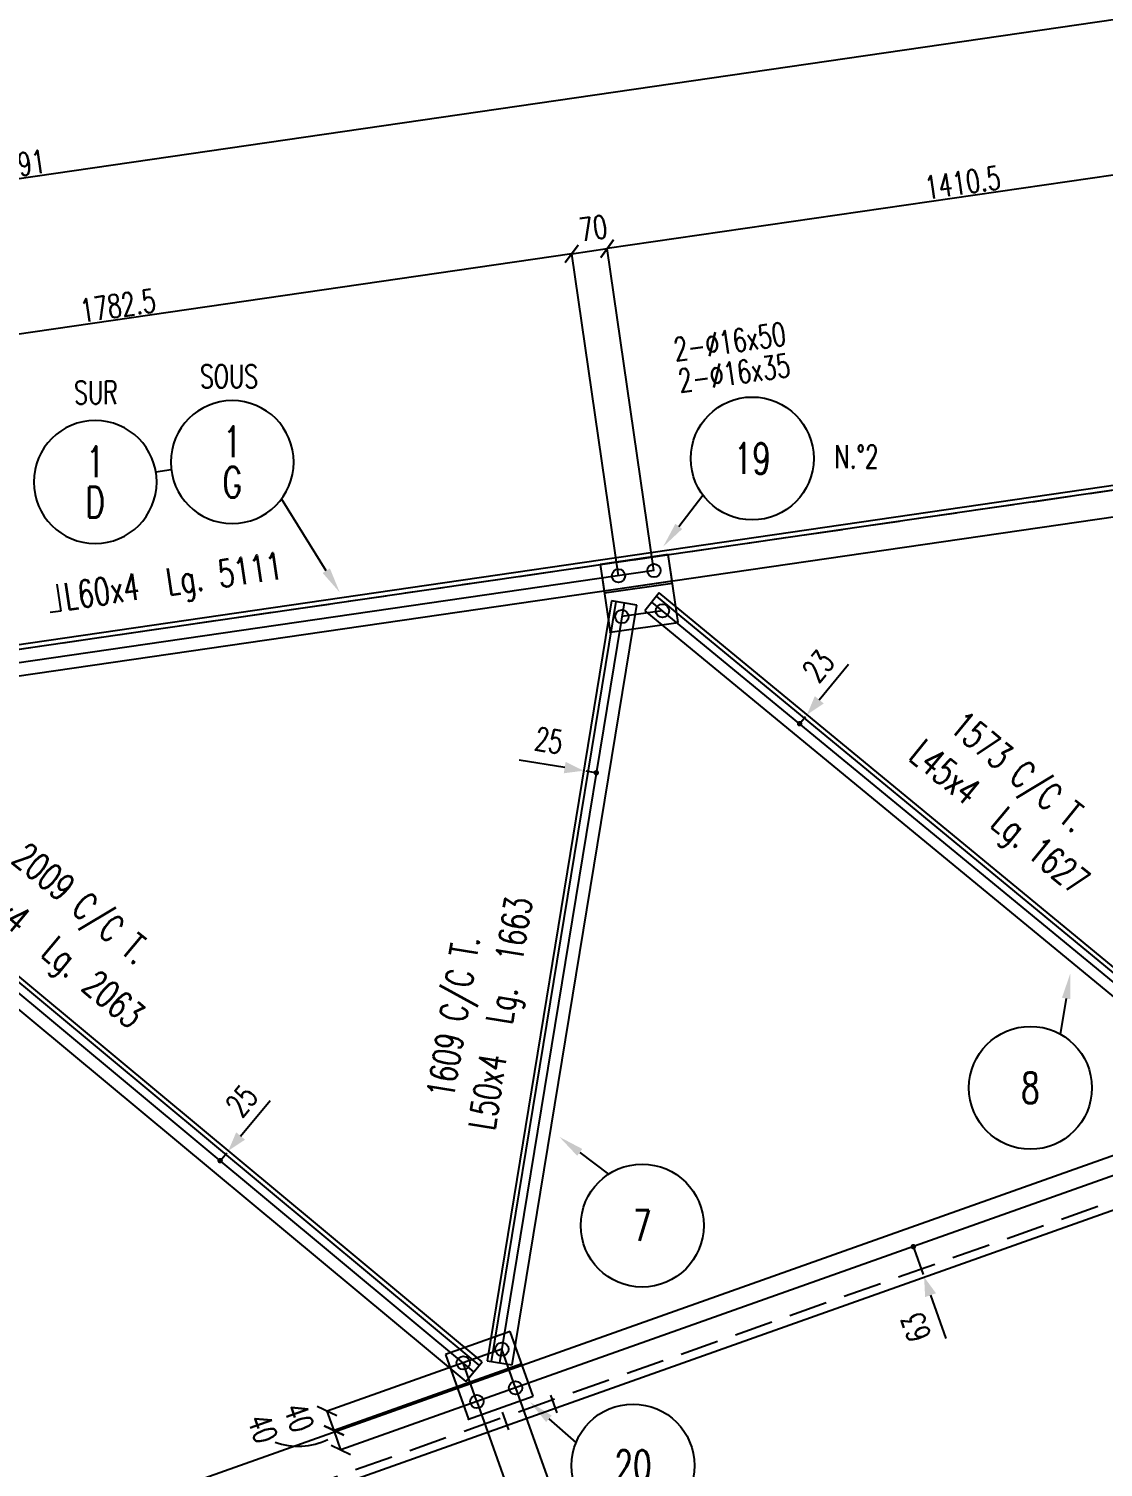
# Model space of a CAD drawing. Header units: feet. Extents: x 261 to 12426, y 75 to 8685.
# Drawn here: x 3639 to 5736, y 3324 to 6132 of the extents above; entities that cross this region are included whole.
import ezdxf
from ezdxf.enums import TextEntityAlignment as Align

# ---------------------------------------------------------------- set-up
doc = ezdxf.new("R2010")
doc.units = ezdxf.units.FT
doc.header["$LTSCALE"] = 150
doc.header["$MEASUREMENT"] = 0
doc.linetypes.add('DASHED', pattern=[0.75, 0.5, -0.25])
doc.layers.get('0').update_dxf_attribs({"linetype": 'CONTINUOUS'})
for name, color, linetype in [('ASSI', 6, 'CONTINUOUS'), ('BOLLINI_1', 7, 'CONTINUOUS'), ('BOLLINI_5', 7, 'CONTINUOUS'), ('FORI', 2, 'CONTINUOUS'), ('LINEA_ANG', 2, 'CONTINUOUS'), ('LINEE_PIASTRE', 2, 'CONTINUOUS'), ('LS', 7, 'CONTINUOUS'), ('PIASTRE', 5, 'CONTINUOUS'), ('QT_MAL', 7, 'CONTINUOUS'), ('QT_MPR', 7, 'CONTINUOUS'), ('TRAT-Y', 7, 'DASHED')]:
    doc.layers.add(name, color=color, linetype=linetype)
doc.styles.add('QUOTE', font='ROMANS8.SHX', dxfattribs={"width": 0.7})
doc.styles.add('RQL', font='ROMANS8.SHX', dxfattribs={"width": 0.7})
doc.styles.add('RS', font='ROMANS8.shx', dxfattribs={"width": 0.7})
doc.styles.get("Standard").update_dxf_attribs({"font": 'ROMANS8.SHX', "width": 0.7})
doc.dimstyles.new('FRECCE1', dxfattribs={"dimtxt": 45, "dimasz": 5, "dimexe": 0, "dimexo": 0, "dimgap": 1, "dimtad": 1, "dimzin": 0, "dimdsep": 46, "dimtxsty": 'RS', "dimblk1": 'QUOTP', "dimblk2": 'QUOTF', "dimsah": 1, "dimcen": 0, "dimclrd": 2, "dimclre": 2, "dimclrt": 7, "dimadec": 0, "dimazin": 0, "dimtfac": 1, "dimtix": 1, "dimtmove": 2, "dimatfit": 3, "dimldrblk": 'QUOTP', "dimfxl": 1, "dimtolj": 1, "dimtzin": 0, "dimarcsym": 0})
doc.dimstyles.new('TRATTO', dxfattribs={"dimscale": 0, "dimtxt": 45, "dimasz": 30, "dimexe": 0, "dimexo": 0.06, "dimgap": 5, "dimtad": 1, "dimzin": 0, "dimdsep": 46, "dimtxsty": 'RS', "dimblk1": 'OBLIQUE', "dimblk2": 'OBLIQUE', "dimsah": 1, "dimcen": 0.09, "dimclrd": 2, "dimclre": 2, "dimclrt": 7, "dimadec": 0, "dimazin": 0, "dimtfac": 1, "dimtix": 1, "dimtmove": 2, "dimatfit": 3, "dimfxl": 1, "dimtolj": 1, "dimtzin": 0, "dimarcsym": 0})

# ---------------------------------------------------------------- blocks, each defined once
blk = doc.blocks.new('MRKR_98')
blk.add_point((0, 0))
at = {"color": 7, "style": 'QUOTE', "width": 0.5, "flags": 1}
for tag, p in [('TI', (3.73, 6.83)), ('DI_S', (3.73, 6.42)), ('D_S', (3.73, 6.02)), ('E_S', (3.73, 5.68)), ('AUX2', (3.71, 4.93)), ('NFORI', (3.72, 5.3)), ('AUX1', (3.73, 4.19)), ('FAM', (3.73, 4.55)), ('COMMESSA', (3.73, 3.85)), ('MD', (3.73, 3.51)), ('MP', (3.73, 3.16)), ('LARGHEZZA', (3.73, 2.82)), ('SPESSORE', (3.73, 2.48)), ('NP', (3.73, 2.14)), ('SV', (3.73, 1.79)), ('PESO', (3.73, 1.45)), ('QUA', (3.73, 1.11)), ('LUN', (3.73, 0.76)), ('PROF', (3.73, 0.42)), ('POS', (3.73, 0.08))]:
    blk.add_attdef(tag, p, '', height=0.2, dxfattribs=at)
at = {"color": 7, "flags": 1}
for tag, p in [('LAV1', (5.26, 6.88)), ('LAV2', (5.26, 6.55)), ('LAV3', (5.26, 6.21)), ('LAV4', (5.26, 5.88)), ('LAV5', (5.26, 5.55)), ('LAV6', (5.26, 5.21)), ('LAV7', (5.26, 4.88)), ('LAV8', (5.26, 4.55)), ('LAV9', (5.26, 4.21)), ('LAV10', (5.26, 3.88))]:
    blk.add_attdef(tag, p, '', height=0.2, dxfattribs=at)
blk = doc.blocks.new('ASSE98')
blk.add_line((0, 0), (1, 0))
at = {"color": 7, "style": 'QUOTE', "width": 0.5, "flags": 1}
for tag, p in [('TI', (1.38308, 6.82731)), ('DI_S', (1.38308, 6.42178)), ('D_S', (1.38308, 6.02092)), ('E_S', (1.38308, 5.68065)), ('NFORI', (1.36454, 5.29792)), ('ALAR', (1.36349, 4.93246)), ('FAM', (1.3775, 4.54645)), ('ALA', (1.38308, 4.19257)), ('DISP2', (1.38308, 3.84971)), ('DISP1', (1.38308, 3.50686)), ('PINZAF', (1.38308, 3.164)), ('PINZAI', (1.38308, 2.82114)), ('TRP', (1.38308, 2.47829)), ('NP', (1.38308, 2.13543)), ('SV', (1.38308, 1.79257)), ('PESO', (1.38308, 1.44971)), ('QUA', (1.38308, 1.10686)), ('LUN', (1.38308, 0.764)), ('PROF', (1.38308, 0.42114)), ('POS', (1.38308, 0.07829))]:
    blk.add_attdef(tag, p, '', height=0.2, dxfattribs=at)
at = {"color": 7, "flags": 1}
for tag, p in [('LAV1', (3.07431, 6.82847)), ('LAV2', (3.07431, 6.49513)), ('LAV3', (3.07431, 6.1618)), ('LAV4', (3.07431, 5.82847)), ('LAV5', (3.07431, 5.49513)), ('LAV6', (3.07431, 5.1618)), ('LAV7', (3.07431, 4.82847)), ('LAV8', (3.07431, 4.49513)), ('LAV9', (3.07431, 4.1618)), ('LAV10', (3.07431, 3.82847))]:
    blk.add_attdef(tag, p, '', height=0.2, dxfattribs=at)
blk = doc.blocks.new('16')
blk.add_circle((0, 0), 1)
blk = doc.blocks.new('QUOTP')
at = {"layer": 'ASSI', "color": 2, "const_width": 1.07}
blk.add_lwpolyline([(-0.53, 0, 1), (0.53, 0, 1)], format="xyb", close=True, dxfattribs=at)
blk = doc.blocks.new('QUOTF')
at = {"layer": 'LS', "color": 2}
blk.add_line((7.5, 0), (25.5, 0), dxfattribs=at)
blk.add_solid([(7.5, 2.25), (0, 0), (7.5, -2.25)], dxfattribs=at)
blk = doc.blocks.new('*D29')
at = {"layer": 'QT_MAL', "color": 2, "lineweight": -2, "transparency": 16777216}
blk.add_line((5367.2, 3750), (5384.9, 3700.1), dxfattribs=at)
at = {"layer": 'QT_MAL', "color": 2, "lineweight": -2, "transparency": 16777216, "xscale": 5, "yscale": 5, "zscale": 5}
for name, p, rotation in [('QUOTP', (5365.5, 3754.7), 109.5351008792326), ('QUOTF', (5386.6, 3695.4), 289.5351008792326)]:
    blk.add_blockref(name, p, dxfattribs=dict(at, rotation=rotation))
at = {"layer": 'QT_MAL', "color": 7, "transparency": 16777216, "insert": (5370.7, 3597.2), "char_height": 45, "attachment_point": 5, "rotation": 109.5351, "style": 'RS'}
blk.add_mtext('\\A1;63', dxfattribs=at)
blk = doc.blocks.new('_OBLIQUE')
at = {"color": 0, "linetype": 'ByBlock'}
blk.add_line((-0.5, -0.5), (0.5, 0.5), dxfattribs=at)
blk = doc.blocks.new('*D57')
at = {"layer": 'QT_MPR', "color": 2, "lineweight": -2, "transparency": 16777216}
for p, q in [((6163.7, 5905.9), (4767.8, 5702.8)), ((6254.3, 5282.5), (6163.7, 5905.9)), ((4859.2, 5074.5), (4767.8, 5702.8))]:
    blk.add_line(p, q, dxfattribs=at)
at = {"layer": 'QT_MPR', "color": 2, "lineweight": -2, "transparency": 16777216, "xscale": 30, "yscale": 30, "zscale": 30}
for p, rotation in [((6163.7, 5905.9), 8.275892827074935), ((4767.8, 5702.8), 188.2758928270749)]:
    blk.add_blockref('_OBLIQUE', p, dxfattribs=dict(at, rotation=rotation))
at = {"layer": 'QT_MPR', "color": 7, "transparency": 16777216, "insert": (5461.8, 5831.6), "char_height": 45, "attachment_point": 5, "rotation": 8.2759, "style": 'RS'}
blk.add_mtext('\\A1;1410.5', dxfattribs=at)
blk = doc.blocks.new('*D58')
at = {"layer": 'QT_MPR', "color": 2, "lineweight": -2, "transparency": 16777216}
for p, q in [((4698.6, 5692.8), (2934.5, 5436.2)), ((4790, 5064.4), (4698.6, 5692.8)), ((3025.9, 4807.8), (2934.5, 5436.2))]:
    blk.add_line(p, q, dxfattribs=at)
at = {"layer": 'QT_MPR', "color": 2, "lineweight": -2, "transparency": 16777216, "xscale": 30, "yscale": 30, "zscale": 30}
for p, rotation in [((4698.6, 5692.8), 8.275892827074935), ((2934.5, 5436.2), 188.2758928270749)]:
    blk.add_blockref('_OBLIQUE', p, dxfattribs=dict(at, rotation=rotation))
at = {"layer": 'QT_MPR', "color": 7, "transparency": 16777216, "insert": (3812.6, 5591.7), "char_height": 45, "attachment_point": 5, "rotation": 8.2759, "style": 'RS'}
blk.add_mtext('\\A1;1782.5', dxfattribs=at)
blk = doc.blocks.new('YYY')
blk.add_circle((0, 0), 8)
at = {"color": 3, "style": 'RQL', "width": 0.7}
for tag, p in [('POS3', (0, 0.65)), ('POS2', (0, -4.63))]:
    blk.add_attdef(tag, text='', height=4, dxfattribs=at).set_placement(p, align=Align.CENTER)
at = {"style": 'RQL', "width": 0.7, "flags": 1}
blk.add_attdef('TIPO', text='', height=3, dxfattribs=at).set_placement((0, 0), align=Align.MIDDLE_CENTER)
blk = doc.blocks.new('*D78')
at = {"layer": 'QT_MPR', "color": 2, "lineweight": -2, "transparency": 16777216}
for p, q in [((5988.9, 6899), (6090.8, 6198.4)), ((6090.8, 6198.4), (1151.8, 5480)), ((1054.2, 6150.9), (1151.8, 5480))]:
    blk.add_line(p, q, dxfattribs=at)
at = {"layer": 'QT_MPR', "color": 2, "lineweight": -2, "transparency": 16777216, "xscale": 30, "yscale": 30, "zscale": 30}
for p, rotation in [((6090.8, 6198.4), 8.275892827075037), ((1151.8, 5480), 188.275892827075)]:
    blk.add_blockref('_OBLIQUE', p, dxfattribs=dict(at, rotation=rotation))
at = {"layer": 'QT_MPR', "color": 7, "transparency": 16777216, "insert": (3617.3, 5866.4), "char_height": 45, "attachment_point": 5, "rotation": 8.2759, "style": 'RS'}
blk.add_mtext('\\A1;4991', dxfattribs=at)
blk = doc.blocks.new('*D80')
at = {"layer": 'LS', "color": 2, "lineweight": -2, "transparency": 16777216}
for p, q in [((4698.6, 5692.8), (4767.8, 5702.8)), ((4767.8, 5702.8), (4767.8, 5702.8)), ((4698.6, 5692.8), (4698.6, 5692.8))]:
    blk.add_line(p, q, dxfattribs=at)
at = {"layer": 'LS', "color": 2, "lineweight": -2, "transparency": 16777216, "xscale": 30, "yscale": 30, "zscale": 30}
for p, rotation in [((4698.6, 5692.8), 188.2758928270752), ((4767.8, 5702.8), 8.27589282707519)]:
    blk.add_blockref('_OBLIQUE', p, dxfattribs=dict(at, rotation=rotation))
at = {"layer": 'LS', "color": 7, "transparency": 16777216, "insert": (4740.5, 5742.8), "char_height": 45, "attachment_point": 5, "rotation": 8.2759, "style": 'RS'}
blk.add_mtext('\\A1;70', dxfattribs=at)
blk = doc.blocks.new('xxx')
blk.add_circle((0, 0), 8)
at = {"color": 3, "style": 'RQL', "width": 0.7}
blk.add_attdef('POS', text='', height=4, dxfattribs=at).set_placement((0, 0), align=Align.MIDDLE)
at = {"style": 'RQL', "width": 0.7, "flags": 1}
for tag, p in [('POS1', (-0.39, -5.42)), ('TIPO', (-0.39, -8.66))]:
    blk.add_attdef(tag, p, '', height=2, dxfattribs=at)
blk = doc.blocks.new('*D100')
at = {"layer": 'QT_MPR', "color": 2, "lineweight": -2, "transparency": 16777216}
for p, q in [((4513.6, 3452.4), (4734.3, 2830.5)), ((2547.9, 2054.7), (4734.3, 2830.5)), ((2336.2, 2651.2), (2547.9, 2054.7))]:
    blk.add_line(p, q, dxfattribs=at)
at = {"layer": 'QT_MPR', "color": 2, "lineweight": -2, "transparency": 16777216, "xscale": 30, "yscale": 30, "zscale": 30}
for p, rotation in [((4734.3, 2830.5), 19.53510087923261), ((2547.9, 2054.7), 199.5351008792326)]:
    blk.add_blockref('_OBLIQUE', p, dxfattribs=dict(at, rotation=rotation))
at = {"layer": 'QT_MPR', "color": 7, "transparency": 16777216, "insert": (3631.9, 2468.5), "char_height": 45, "attachment_point": 5, "rotation": 19.5351, "style": 'RS'}
blk.add_mtext('\\A1;2332.5', dxfattribs=at)
blk = doc.blocks.new('*D101')
at = {"layer": 'QT_MPR', "color": 2, "lineweight": -2, "transparency": 16777216}
for p, q in [((4589, 3479.2), (4809.7, 2857.2)), ((4513.6, 3452.4), (4734.3, 2830.5)), ((4734.3, 2830.5), (4809.7, 2857.2))]:
    blk.add_line(p, q, dxfattribs=at)
at = {"layer": 'QT_MPR', "color": 2, "lineweight": -2, "transparency": 16777216, "xscale": 30, "yscale": 30, "zscale": 30}
for p, rotation in [((4809.7, 2857.2), 19.53510087923261), ((4734.3, 2830.5), 199.5351008792326)]:
    blk.add_blockref('_OBLIQUE', p, dxfattribs=dict(at, rotation=rotation))
at = {"layer": 'QT_MPR', "color": 7, "transparency": 16777216, "insert": (4762.8, 2869.7), "char_height": 45, "attachment_point": 5, "rotation": 19.5351, "style": 'RS'}
blk.add_mtext('\\A1;80', dxfattribs=at)
blk = doc.blocks.new('*D102')
at = {"layer": 'QT_MPR', "color": 2, "lineweight": -2, "transparency": 16777216}
for p, q in [((6031, 3990.8), (6251.6, 3368.8)), ((4589, 3479.2), (4809.7, 2857.2)), ((4809.7, 2857.2), (6251.6, 3368.8))]:
    blk.add_line(p, q, dxfattribs=at)
at = {"layer": 'QT_MPR', "color": 2, "lineweight": -2, "transparency": 16777216, "xscale": 30, "yscale": 30, "zscale": 30}
for p, rotation in [((6251.6, 3368.8), 19.53510087923261), ((4809.7, 2857.2), 199.5351008792326)]:
    blk.add_blockref('_OBLIQUE', p, dxfattribs=dict(at, rotation=rotation))
at = {"layer": 'QT_MPR', "color": 7, "transparency": 16777216, "insert": (5521.5, 3138.9), "char_height": 45, "attachment_point": 5, "rotation": 19.5351, "style": 'RS'}
blk.add_mtext('\\A1;1535', dxfattribs=at)
blk = doc.blocks.new('*D198')
at = {"layer": 'QT_MAL', "color": 2, "lineweight": -2, "transparency": 16777216}
blk.add_line((5146.5, 4779.3), (5154.8, 4789.4), dxfattribs=at)
at = {"layer": 'QT_MAL', "color": 2, "lineweight": -2, "transparency": 16777216, "xscale": 5, "yscale": 5, "zscale": 5}
for name, p, rotation in [('QUOTF', (5158, 4793.2), 50.51403646255081), ('QUOTP', (5143.4, 4775.5), 230.5140364625508)]:
    blk.add_blockref(name, p, dxfattribs=dict(at, rotation=rotation))
at = {"layer": 'QT_MAL', "color": 7, "transparency": 16777216, "insert": (5180, 4887.9), "char_height": 45, "attachment_point": 5, "rotation": 50.514, "style": 'RS'}
blk.add_mtext('\\A1;23', dxfattribs=at)
blk = doc.blocks.new('*D199')
at = {"layer": 'QT_MAL', "color": 2, "lineweight": -2, "transparency": 16777216}
blk.add_line((4741.7, 4680.5), (4726.9, 4682.9), dxfattribs=at)
at = {"layer": 'QT_MAL', "color": 2, "lineweight": -2, "transparency": 16777216, "xscale": 5, "yscale": 5, "zscale": 5}
for name, p, rotation in [('QUOTF', (4721.9, 4683.8), 170.6952198250412), ('QUOTP', (4746.6, 4679.7), 350.6952198250411)]:
    blk.add_blockref(name, p, dxfattribs=dict(at, rotation=rotation))
at = {"layer": 'QT_MAL', "color": 7, "transparency": 16777216, "insert": (4654.1, 4742.8), "char_height": 45, "attachment_point": 5, "rotation": 350.6952, "style": 'RS'}
blk.add_mtext('\\A1;25', dxfattribs=at)
blk = doc.blocks.new('*D200')
at = {"layer": 'QT_MAL', "color": 2, "lineweight": -2, "transparency": 16777216}
blk.add_line((4015.4, 3926.5), (4025, 3938), dxfattribs=at)
at = {"layer": 'QT_MAL', "color": 2, "lineweight": -2, "transparency": 16777216, "xscale": 5, "yscale": 5, "zscale": 5}
for name, p, rotation in [('QUOTF', (4028.2, 3941.9), 50.24753413767736), ('QUOTP', (4012.2, 3922.6), 230.2475341376774)]:
    blk.add_blockref(name, p, dxfattribs=dict(at, rotation=rotation))
at = {"layer": 'QT_MAL', "color": 7, "transparency": 16777216, "insert": (4054.3, 4039.5), "char_height": 45, "attachment_point": 5, "rotation": 50.2475, "style": 'RS'}
blk.add_mtext('\\A1;25', dxfattribs=at)
blk = doc.blocks.new('*D204')
at = {"layer": 'QT_MPR', "color": 2, "lineweight": -2, "transparency": 16777216}
for p, q in [((4500.2, 3490.1), (4234.5, 3395.9)), ((4513.6, 3452.4), (4247.8, 3358.2)), ((4247.8, 3358.2), (4234.5, 3395.9))]:
    blk.add_line(p, q, dxfattribs=at)
at = {"layer": 'QT_MPR', "color": 2, "lineweight": -2, "transparency": 16777216, "xscale": 30, "yscale": 30, "zscale": 30}
for p, rotation in [((4234.5, 3395.9), 109.5351008792899), ((4247.8, 3358.2), 289.5351008792899)]:
    blk.add_blockref('_OBLIQUE', p, dxfattribs=dict(at, rotation=rotation))
at = {"layer": 'QT_MPR', "color": 7, "transparency": 16777216, "insert": (4095.3, 3399.8), "char_height": 45, "attachment_point": 5, "rotation": 289.5351, "style": 'RS'}
blk.add_mtext('\\A1;40', dxfattribs=at)
blk = doc.blocks.new('*D205')
at = {"layer": 'QT_MPR', "color": 2, "lineweight": -2, "transparency": 16777216}
for p, q in [((4486.8, 3527.8), (4221.1, 3433.6)), ((4500.2, 3490.1), (4234.5, 3395.9)), ((4234.5, 3395.9), (4221.1, 3433.6))]:
    blk.add_line(p, q, dxfattribs=at)
at = {"layer": 'QT_MPR', "color": 2, "lineweight": -2, "transparency": 16777216, "xscale": 30, "yscale": 30, "zscale": 30}
for p, rotation in [((4221.1, 3433.6), 109.5351008796119), ((4234.5, 3395.9), 289.5351008796119)]:
    blk.add_blockref('_OBLIQUE', p, dxfattribs=dict(at, rotation=rotation))
at = {"layer": 'QT_MPR', "color": 7, "transparency": 16777216, "insert": (4166.1, 3421.4), "char_height": 45, "attachment_point": 5, "rotation": 289.5351, "style": 'RS'}
blk.add_mtext('\\A1;40', dxfattribs=at)
blk = doc.blocks.new('bull')
at = {"style": 'RS', "width": 0.7, "flags": 1}
for tag, p in [('NN', (-12.25, 0)), ('DIAMETRO', (0, -4.86)), ('SERRAGGIO', (0, -9.71)), ('LUNGHEZZA', (0, -14.57)), ('NB', (0, -19.43)), ('TIPO', (0, -24.12)), ('EL', (-0.14, -29))]:
    blk.add_attdef(tag, p, '', height=3, dxfattribs=at)
at = {"style": 'RS', "width": 0.7}
blk.add_attdef('BULLONE', (0, 0), '', height=3, dxfattribs=at)

msp = doc.modelspace()

# ---------------------------------------------------------------- linework, layer by layer
at = {"layer": 'LINEA_ANG'}
for p, q in [((6339.079, 5325.069), (1281.303, 4589.393)), ((6339.079, 5325.069), (1281.303, 4589.393)), ((6340.375, 5316.163), (1282.598, 4580.486)), ((1341.398, 4537.502), (6347.715, 5265.694)), ((1341.398, 4537.502), (6347.715, 5265.694)), ((4869.634, 5030.806), (4841.019, 4996.076)), ((6039.653, 4066.798), (4869.634, 5030.806)), ((4776.23, 5015.176), (4533.216, 3531.952)), ((4784.618, 5013.802), (4541.604, 3530.578)), ((4582.558, 3523.868), (4825.572, 5007.092)), ((4825.572, 5007.092), (4776.23, 5015.176)), ((6034.248, 4060.238), (4864.229, 5024.245)), ((4841.019, 4996.076), (6011.038, 4032.068)), ((4518.176, 3523.277), (3032.057, 4759.376)), ((4523.611, 3529.812), (3037.493, 4765.911)), ((3005.519, 4727.47), (4491.637, 3491.371)), ((6537.861, 4209.94), (2128.2, 2645.356)), ((2161.638, 2551.113), (6571.3, 4115.697)), ((4491.637, 3491.371), (4523.611, 3529.812)), ((4533.216, 3531.952), (4582.558, 3523.868))]:
    msp.add_line(p, q, dxfattribs=at)
at = {"layer": 'LINEE_PIASTRE'}
for p, q in [((4887.02, 5105.776), (4754.415, 5086.488)), ((4887.02, 5105.776), (4754.415, 5086.488)), ((4754.415, 5086.488), (4761.9, 5035.03)), ((4754.415, 5086.488), (4773.703, 4953.884)), ((4894.505, 5054.318), (4887.02, 5105.776)), ((4906.308, 4973.172), (4887.02, 5105.776)), ((4761.9, 5035.03), (4894.505, 5054.318)), ((4773.703, 4953.884), (4906.308, 4973.172)), ((4578.679, 3589.082), (4452.392, 3544.274)), ((4623.486, 3462.795), (4578.679, 3589.082)), ((4452.392, 3544.274), (4497.2, 3417.988)), ((4497.2, 3417.988), (4623.486, 3462.795))]:
    msp.add_line(p, q, dxfattribs=at)
at = {"layer": 'LS', "color": 6}
for p, q in [((3886.72, 5267.099), (3916.794, 5271.473)), ((4859.24, 5074.451), (1157.937, 4536.08)), ((4895.224, 5049.37), (4762.62, 5030.082)), ((4875.703, 4996.004), (4796.536, 4984.489)), ((6106.335, 4017.572), (4513.617, 3452.462)), ((4562.261, 3554.608), (4486.866, 3527.857)), ((4589.012, 3479.213), (4562.261, 3554.608)), ((4601.082, 3525.939), (4474.796, 3481.131)), ((4513.617, 3452.462), (4486.866, 3527.857)), ((4670.018, 3430.338), (4657.685, 3465.096)), ((4575.774, 3396.9), (4563.442, 3431.658))]:
    msp.add_line(p, q, dxfattribs=at)
at = {"layer": 'LS', "color": 2}
for p, q in [((3693.329, 5047.994), (3700.885, 4995.15)), ((3700.885, 4995.15), (3680.106, 4992.319))]:
    msp.add_line(p, q, dxfattribs=at)
at = {"layer": 'LS', "color": 6}
for points in [[(4219.456, 5074.178), (4132.311, 5214.766)], [(4907.587, 5160.646), (4954.665, 5221.79)], [(5663.903, 4239.262), (5652.275, 4169.734)], [(4714.25, 3938.82), (4770.395, 3896.193)], [(4654.081, 3418.834), (4706.93, 3372.183)]]:
    msp.add_lwpolyline(points, dxfattribs=at)
msp.add_arc((4165.007, 3493.856), 128.781, 249.286476, 296.497449, dxfattribs=at)
for points in [[(4914.19, 5155.562), (4877.084, 5121.029), (4900.984, 5165.73)], [(4226.539, 5078.569), (4245.798, 5031.68), (4212.373, 5069.788)], [(5655.684, 4240.636), (5672.15, 4288.577), (5672.122, 4237.887)], [(4709.211, 3932.183), (4674.427, 3969.055), (4719.289, 3945.457)], [(4648.566, 3412.587), (4616.596, 3451.923), (4659.595, 3425.082)]]:
    msp.add_solid(points, dxfattribs=at)
at = {"layer": 'TRAT-Y'}
for p, q in [((6340.375, 5316.163), (1282.598, 4580.486)), ((2155.953, 2567.134), (6565.615, 4131.718))]:
    msp.add_line(p, q, dxfattribs=at)

# ---------------------------------------------------------------- block references
at = {"layer": 'ASSI'}
for p, xscale, rotation in [((6339.079, 5325.069), 5111.000000000004, 188.275892827075), ((2161.638, 2551.113), 4679, 19.53510087923261)]:
    msp.add_blockref('ASSE98', p, dxfattribs=dict(at, xscale=xscale, rotation=rotation))
ref = msp.add_blockref('ASSE98', (6339.079, 5325.069), dxfattribs=dict(at, xscale=5111.000000000004, rotation=188.275892827075))
ref.add_attrib('PROF', 'L60x4', (3711.567, 4997.345), dxfattribs={"layer": '0', "color": 2, "height": 52.5, "rotation": 8.275893, "style": 'QUOTE', "width": 0.7})
ref.add_attrib('LUN', '5111', (4012.007, 5041.046), dxfattribs={"layer": '0', "color": 2, "height": 52.5, "rotation": 8.275893, "style": 'QUOTE', "width": 0.7})
ref.add_attrib('SV', 'Lg.', (3910.815, 5026.327), dxfattribs={"layer": '0', "color": 2, "height": 52.5, "rotation": 8.275893, "style": 'QUOTE', "width": 0.7})
ref = msp.add_blockref('ASSE98', (4800.901, 5011.134), dxfattribs=dict(at, xscale=1503, zscale=1503, rotation=260.6952198250411))
ref.add_attrib('PROF', 'L50x4', (4547.852, 3980.005), dxfattribs={"layer": '0', "color": 2, "height": 52.5, "rotation": 80.69522, "style": 'QUOTE', "width": 0.7})
ref.add_attrib('LUN', '1663', (4601.593, 4308.008), dxfattribs={"layer": '0', "color": 2, "height": 52.5, "rotation": 80.69522, "style": 'QUOTE', "width": 0.7})
ref.add_attrib('PESO', '1609 C/C T.', (4467.508, 4042.217), dxfattribs={"layer": '0', "color": 2, "height": 52.5, "rotation": 80.69522, "style": 'QUOTE', "width": 0.7})
ref.add_attrib('SV', 'Lg.', (4581.689, 4186.527), dxfattribs={"layer": '0', "color": 2, "height": 52.5, "rotation": 80.69522, "style": 'QUOTE', "width": 0.7})
ref = msp.add_blockref('ASSE98', (6025.028, 4049.047), dxfattribs=dict(at, xscale=1516, zscale=1516, rotation=140.5140364625508))
ref.add_attrib('PROF', 'L45x4', (5353.71, 4707.986), dxfattribs={"layer": '0', "color": 2, "height": 52.5, "rotation": 320.514036, "style": 'QUOTE', "width": 0.7})
ref.add_attrib('LUN', '1627', (5583.912, 4518.317), dxfattribs={"layer": '0', "color": 2, "height": 52.5, "rotation": 320.514036, "style": 'QUOTE', "width": 0.7})
ref.add_attrib('PESO', '1573 C/C T.', (5433.202, 4763.286), dxfattribs={"layer": '0', "color": 2, "height": 52.5, "rotation": 320.514036, "style": 'QUOTE', "width": 0.7})
ref.add_attrib('SV', 'Lg.', (5513.447, 4576.374), dxfattribs={"layer": '0', "color": 2, "height": 52.5, "rotation": 320.514036, "style": 'QUOTE', "width": 0.7})
ref = msp.add_blockref('ASSE98', (4507.624, 3510.591), dxfattribs=dict(at, xscale=1933, zscale=1933, rotation=140.2475341376773))
ref.add_attrib('PROF', 'L50x4', (3498.524, 4457.883), dxfattribs={"layer": '0', "color": 2, "height": 52.5, "rotation": -39.752466, "style": 'QUOTE', "width": 0.7})
ref.add_attrib('LUN', '2063', (3739.222, 4257.679), dxfattribs={"layer": '0', "color": 2, "height": 52.5, "rotation": -39.752466, "style": 'QUOTE', "width": 0.7})
ref.add_attrib('PESO', '2009 C/C T.', (3602.766, 4506.643), dxfattribs={"layer": '0', "color": 2, "height": 52.5, "rotation": -39.752466, "style": 'QUOTE', "width": 0.7})
ref.add_attrib('SV', 'Lg.', (3659.881, 4323.672), dxfattribs={"layer": '0', "color": 2, "height": 52.5, "rotation": -39.752466, "style": 'QUOTE', "width": 0.7})
at = {"layer": 'BOLLINI_1', "xscale": 14.99850000000172, "yscale": 14.99850000000172, "zscale": 14.99850000000172}
for p, values in [((5051.088, 5293.202), {'POS': '19'}), ((5594.108, 4064.788), {'POS': '8'}), ((4836.254, 3795.894), {'POS': '7'}), ((4818.234, 3327.367), {'POS': '20'})]:
    msp.add_blockref('xxx', p, dxfattribs=at).add_auto_attribs(values)
at = {"layer": 'BOLLINI_5'}
ref = msp.add_blockref('YYY', (4035.888, 5286.179), dxfattribs=dict(at, xscale=-14.99978124361964, yscale=14.99978124357598, zscale=14.99978124359379))
ref.add_attrib('POS3', '1', dxfattribs={"layer": '0', "color": 3, "height": 59.999, "style": 'RQL', "width": 0.7}).set_placement((4035.888, 5295.883), align=Align.CENTER)
ref.add_attrib('POS2', 'G', dxfattribs={"layer": '0', "color": 3, "height": 59.999, "style": 'RQL', "width": 0.7}).set_placement((4035.888, 5216.723), align=Align.CENTER)
ref = msp.add_blockref('YYY', (3768.372, 5247.267), dxfattribs=dict(at, xscale=-14.99978124361964, yscale=14.99978124357598, zscale=14.99978124359379))
ref.add_attrib('POS3', '1', dxfattribs={"layer": '0', "color": 3, "height": 59.999, "style": 'RQL', "width": 0.7}).set_placement((3768.372, 5256.972), align=Align.CENTER)
ref.add_attrib('POS2', 'D', dxfattribs={"layer": '0', "color": 3, "height": 59.999, "style": 'RQL', "width": 0.7}).set_placement((3768.372, 5177.812), align=Align.CENTER)
at = {"layer": 'FORI', "xscale": 13, "yscale": 13, "zscale": 13}
for p, rotation in [((4859.24, 5074.451), 249.548860206946), ((4789.968, 5064.376), 288.7789095575184), ((4796.536, 4984.489), 288.7789095575184), ((4875.703, 4996.004), 249.548860206946), ((4562.261, 3554.608), 246.7368605130292), ((4486.866, 3527.857), 248.2230996358084), ((4589.012, 3479.213), 237.4225657434934), ((4513.617, 3452.462), 233.9691754771996)]:
    msp.add_blockref('16', p, dxfattribs=dict(at, rotation=rotation))
at = {"layer": 'LS', "color": 7}
for p, xscale, yscale, zscale, rotation, values in [((4901.372, 5483.202), 15, 15, 15, 8.275892827076751, {'BULLONE': '2-%%c16x50                '}), ((4910.07, 5422.046), 14.99999999999999, 14.99999999999999, 14.99999999999999, 8.275892827076568, {'BULLONE': '2-%%c16x35                '})]:
    msp.add_blockref('bull', p, dxfattribs=dict(at, xscale=xscale, yscale=yscale, zscale=zscale, rotation=rotation)).add_auto_attribs(values)
at = {"layer": 'PIASTRE', "xscale": 15, "yscale": 15, "zscale": 15}
for p, rotation in [((4761.9, 5035.03), 8.275892823000001), ((4773.703, 4953.884), 8.275892823000001), ((4497.2, 3417.988), 19.535100876)]:
    msp.add_blockref('MRKR_98', p, dxfattribs=dict(at, rotation=rotation))

# ---------------------------------------------------------------- texts
at = {"layer": 'LS', "color": 7, "style": 'RS', "width": 0.7}
msp.add_text('N.°2', height=45, dxfattribs=at).set_placement((5211.573, 5274.268))
at = {"layer": 'QT_MPR', "color": 7, "style": 'RS', "width": 0.7}
for s, p in [('SOUS', (3972.872, 5430.904)), ('SUR', (3727.201, 5399.418))]:
    msp.add_text(s, height=45, dxfattribs=at).set_placement(p)

# ---------------------------------------------------------------- dimensions: what is measured, and where the dimension line sits
at = {"layer": 'LS', "color": 6}
dim = msp.add_linear_dim(base=(4767.838, 5702.839), p1=(4698.567, 5692.763), p2=(4767.838, 5702.839), angle=8.275893, text='70', dimstyle='TRATTO', override={"dimscale": 1}, dxfattribs=at)
dim.commit()
dim.dimension.update_dxf_attribs({"geometry": '*D80', "text_midpoint": (4740.473, 5742.767), "dimtype": 160})
at = {"layer": 'QT_MAL'}
for base, p1, p2, angle, text, picture, middle in [((5157.985, 4793.226), (5143.359, 4775.475), (5157.985, 4793.226), 50.514036, '23', '*D198', (5180.002, 4887.853)), ((4721.929, 4683.75), (4746.6, 4679.708), (4721.929, 4683.75), 350.69522, '25', '*D199', (4654.128, 4742.787)), ((4028.22, 3941.86), (4012.233, 3922.64), (4028.22, 3941.86), 50.247534, '25', '*D200', (4054.297, 4039.516)), ((5386.604, 3695.357), (5365.538, 3754.731), (5386.604, 3695.357), 109.535101, '63', '*D29', (5370.745, 3597.177))]:
    dim = msp.add_linear_dim(base=base, p1=p1, p2=p2, angle=angle, text=text, dimstyle='FRECCE1', dxfattribs=at)
    dim.commit()
    dim.dimension.update_dxf_attribs({"geometry": picture, "text_midpoint": middle, "dimtype": 160})
at = {"layer": 'QT_MPR'}
for base, p1, p2, angle, text, picture, middle, dimtype in [((1151.757, 5480.02), (5988.873, 6899.051), (1054.166, 6150.96), 8.275893, '4991', '*D78', (3617.312, 5866.436), 160), ((4767.838, 5702.839), (6254.335, 5282.427), (4859.24, 5074.451), 8.275893, '1410.5', '*D57', (5461.787, 5831.566), 160), ((2934.504, 5436.172), (4789.968, 5064.376), (3025.906, 4807.785), 8.275893, '1782.5', '*D58', (3812.577, 5591.681), 160), ((6251.634, 3368.812), (4589.012, 3479.213), (6030.94, 3990.821), 19.535101, '1535', '*D102', (5521.474, 3138.926), 160), ((4221.098, 3433.56), (4500.242, 3490.16), (4486.866, 3527.857), 289.535101, '40', '*D205', (4166.116, 3421.412), 160), ((4234.473, 3395.863), (4513.617, 3452.462), (4500.242, 3490.16), 109.535101, '40', '*D204', (4095.327, 3399.847), 161), ((4809.706, 2857.205), (4513.617, 3452.462), (4589.012, 3479.213), 19.535101, '80', '*D101', (4762.813, 2869.746), 160), ((4734.311, 2830.454), (2336.203, 2651.249), (4513.617, 3452.462), 19.535101, '2332.5', '*D100', (3631.894, 2468.487), 160)]:
    dim = msp.add_linear_dim(base=base, p1=p1, p2=p2, angle=angle, text=text, dimstyle='TRATTO', override={"dimscale": 1}, dxfattribs=at)
    dim.commit()
    dim.dimension.update_dxf_attribs({"geometry": picture, "text_midpoint": middle, "dimtype": dimtype})

doc.saveas('drawing.dxf')
